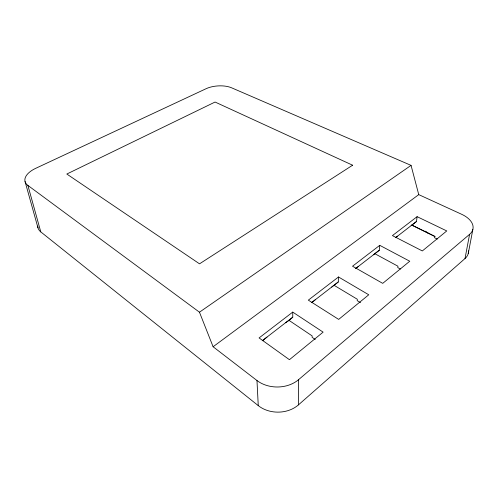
<?xml version="1.0" encoding="UTF-8"?>
<svg xmlns="http://www.w3.org/2000/svg" width="498" height="498" viewBox="0 0 498 498"><rect width="100%" height="100%" fill="white"/><g stroke="black" fill="none" stroke-linecap="round" stroke-linejoin="round"><path stroke-width="0.75" d="M298.408 404.911L298.483 379.744L469.589 234.334A24.141 13.876 8.7 0 0 461.671 214.296L418.75 194.625L411.055 165.38L231.607 87.81A18.364 8.447 -3.9 0 0 206.091 88.712L35.688 168.343A22.379 11.386 -12.1 0 0 27.882 185.399L40.78 231.894L258.257 405.621A27.782 22.229 0.4 0 0 298.408 404.911L465.02 258.537A23.512 14.106 9.5 0 0 468.5 250.818M331.743 287.029L338.267 281.986L338.509 276.975L368.763 294.779L338.677 319.405L308.324 300.138L338.509 276.975M373.4 254.82L379.295 250.264L379.75 245.327L409.754 261.226L382.713 283.362L352.528 266.218L379.75 245.327M411.124 225.656L416.477 221.517L417.106 216.667L446.768 230.935L422.329 250.942L392.424 235.604L417.106 216.667M465.02 258.537L469.589 234.334M468.238 253.594L472.851 229.466M285.503 322.785L289.083 320.407L292.762 317.17L292.737 312.097L323.115 332.135L289.438 359.699L259.078 337.93L292.737 312.097M262.907 340.402L267.003 337.084M312.178 302.267L315.141 299.864M356.008 268.36L358.423 266.405M395.798 237.571L397.541 236.164M262.265 340.744L292.762 317.17M311.698 302.529L338.267 281.986M355.597 268.59L379.295 250.264M395.848 237.465L416.477 221.517M27.882 185.399L199.461 312.202L213.107 346.751L418.75 194.625M199.461 312.202L411.055 165.38M412.139 225.214L434.729 236.332L434.517 237.708L437.269 239.065M411.597 225.028L435.19 236.643M375.119 253.856L397.946 266.212L397.784 267.607L400.392 269.026M334.301 285.429L357.296 299.236L357.197 300.649L360.49 302.628M289.083 320.407L312.153 335.907L312.122 337.339L315.234 339.437M425.311 231.172L428.299 233.251M213.107 346.751L256.98 380.528A28.691 22.142 0 0 0 298.483 379.744M25.049 181.521L37.979 227.829M256.98 380.528L258.257 405.621M40.78 231.894A21.308 11.921 -13.3 0 1 37.755 226.073M352.621 165.212L199.524 263.834L66.819 174.032L215.068 102.04L352.621 165.212"/></g></svg>
